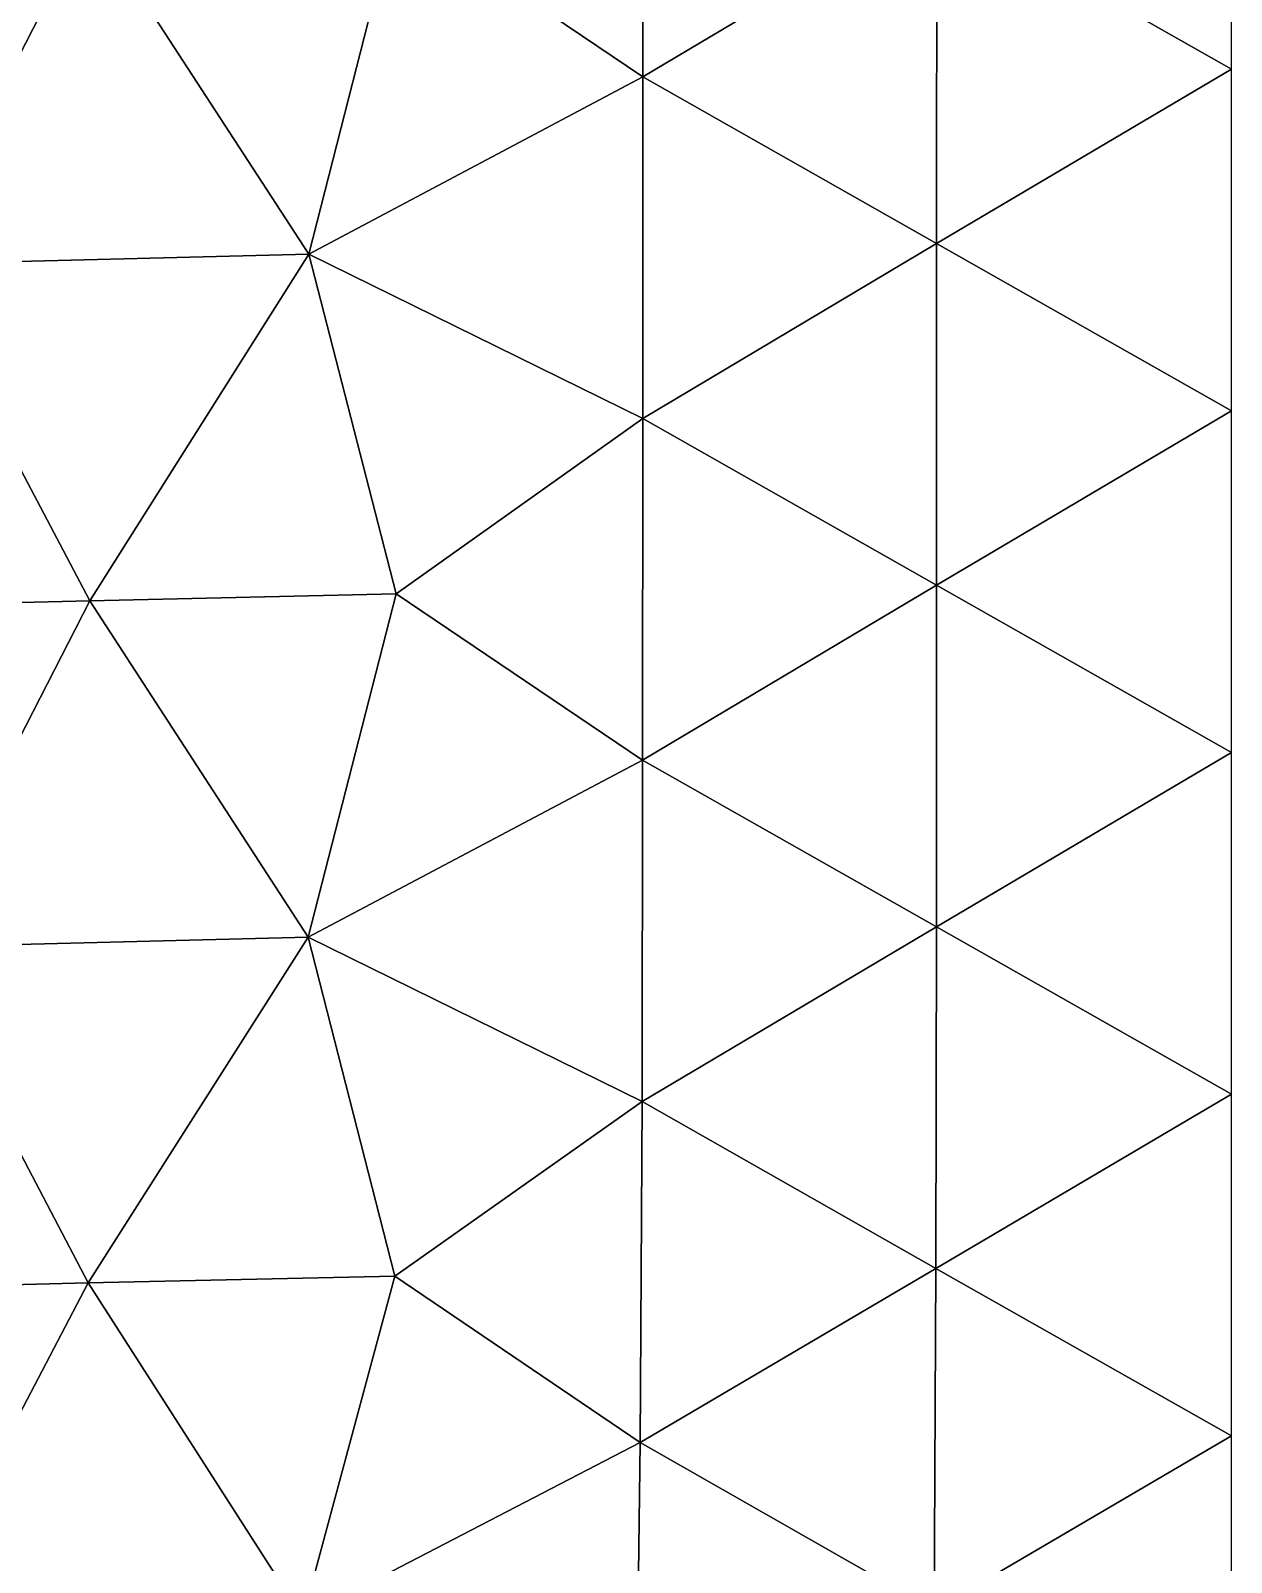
# Model space of a CAD drawing. Header units: metres. Extents: x 1 to 72, y -280 to 0.
# Drawn here: x 36.75 to 72.5, y -202.38 to -156.78 of the extents above; entities that cross this region are included whole.
import ezdxf

# ---------------------------------------------------------------- set-up
doc = ezdxf.new("R2010")
doc.units = ezdxf.units.M

msp = doc.modelspace()

# ---------------------------------------------------------------- linework, layer by layer
at = {"layer": 'layer', "color": 0}
for points in [[(54.9791, -158.158), (54.9828, -147.985), (47.6432, -153.203)], [(54.9791, -158.158), (63.7268, -152.951), (54.9828, -147.985)], [(72.5, -157.93), (72.5, -147.757), (63.7268, -152.951)], [(45.029, -163.439), (47.6432, -153.203), (38.5166, -153.418)], [(45.029, -163.439), (54.9791, -158.158), (47.6432, -153.203)], [(63.7253, -163.123), (63.7268, -152.951), (54.9791, -158.158)], [(63.7253, -163.123), (72.5, -157.93), (63.7268, -152.951)], [(33.2263, -163.74), (38.5166, -153.418), (27.2936, -153.689)], [(45.029, -163.439), (38.5166, -153.418), (33.2263, -163.74)], [(54.9768, -168.33), (54.9791, -158.158), (45.029, -163.439)], [(54.9768, -168.33), (63.7253, -163.123), (54.9791, -158.158)], [(72.5, -168.102), (72.5, -157.93), (63.7253, -163.123)], [(63.7234, -173.295), (63.7253, -163.123), (54.9768, -168.33)], [(63.7234, -173.295), (72.5, -168.102), (63.7253, -163.123)], [(38.5142, -173.758), (45.029, -163.439), (33.2263, -163.74)], [(47.6372, -173.545), (45.029, -163.439), (38.5142, -173.758)], [(47.6372, -173.545), (54.9768, -168.33), (45.029, -163.439)], [(38.5142, -173.758), (33.2263, -163.74), (27.3151, -174.029)], [(72.5, -178.275), (72.5, -168.102), (63.7234, -173.295)], [(54.9714, -178.498), (54.9768, -168.33), (47.6372, -173.545)], [(54.9714, -178.498), (63.7234, -173.295), (54.9768, -168.33)], [(45.0116, -183.769), (47.6372, -173.545), (38.5142, -173.758)], [(45.0116, -183.769), (54.9714, -178.498), (47.6372, -173.545)], [(63.718, -183.465), (63.7234, -173.295), (54.9714, -178.498)], [(63.718, -183.465), (72.5, -178.275), (63.7234, -173.295)], [(33.2186, -184.068), (38.5142, -173.758), (27.3151, -174.029)], [(45.0116, -183.769), (38.5142, -173.758), (33.2186, -184.068)], [(72.5, -188.447), (72.5, -178.275), (63.718, -183.465)], [(54.9547, -188.663), (54.9714, -178.498), (45.0116, -183.769)], [(54.9547, -188.663), (63.718, -183.465), (54.9714, -178.498)], [(38.4616, -194.059), (45.0116, -183.769), (33.2186, -184.068)], [(47.5888, -193.859), (45.0116, -183.769), (38.4616, -194.059)], [(47.5888, -193.859), (54.9547, -188.663), (45.0116, -183.769)], [(63.7008, -193.633), (63.718, -183.465), (54.9547, -188.663)], [(63.7008, -193.633), (72.5, -188.447), (63.718, -183.465)], [(38.4616, -194.059), (33.2186, -184.068), (27.2785, -194.349)], [(54.9025, -198.82), (54.9547, -188.663), (47.5888, -193.859)], [(54.9025, -198.82), (63.7008, -193.633), (54.9547, -188.663)], [(72.5, -198.62), (72.5, -188.447), (63.7008, -193.633)], [(63.6548, -203.805), (63.7008, -193.633), (54.9025, -198.82)], [(63.6548, -203.805), (72.5, -198.62), (63.7008, -193.633)], [(33.1072, -204.297), (38.4616, -194.059), (27.2785, -194.349)], [(44.8551, -204.03), (38.4616, -194.059), (33.1072, -204.297)], [(44.8551, -204.03), (47.5888, -193.859), (38.4616, -194.059)], [(44.8551, -204.03), (54.9025, -198.82), (47.5888, -193.859)], [(54.769, -208.989), (54.9025, -198.82), (44.8551, -204.03)], [(54.769, -208.989), (63.6548, -203.805), (54.9025, -198.82)], [(72.5, -208.792), (72.5, -198.62), (63.6548, -203.805)]]:
    msp.add_3dface(points, dxfattribs=at)

doc.saveas('drawing.dxf')
